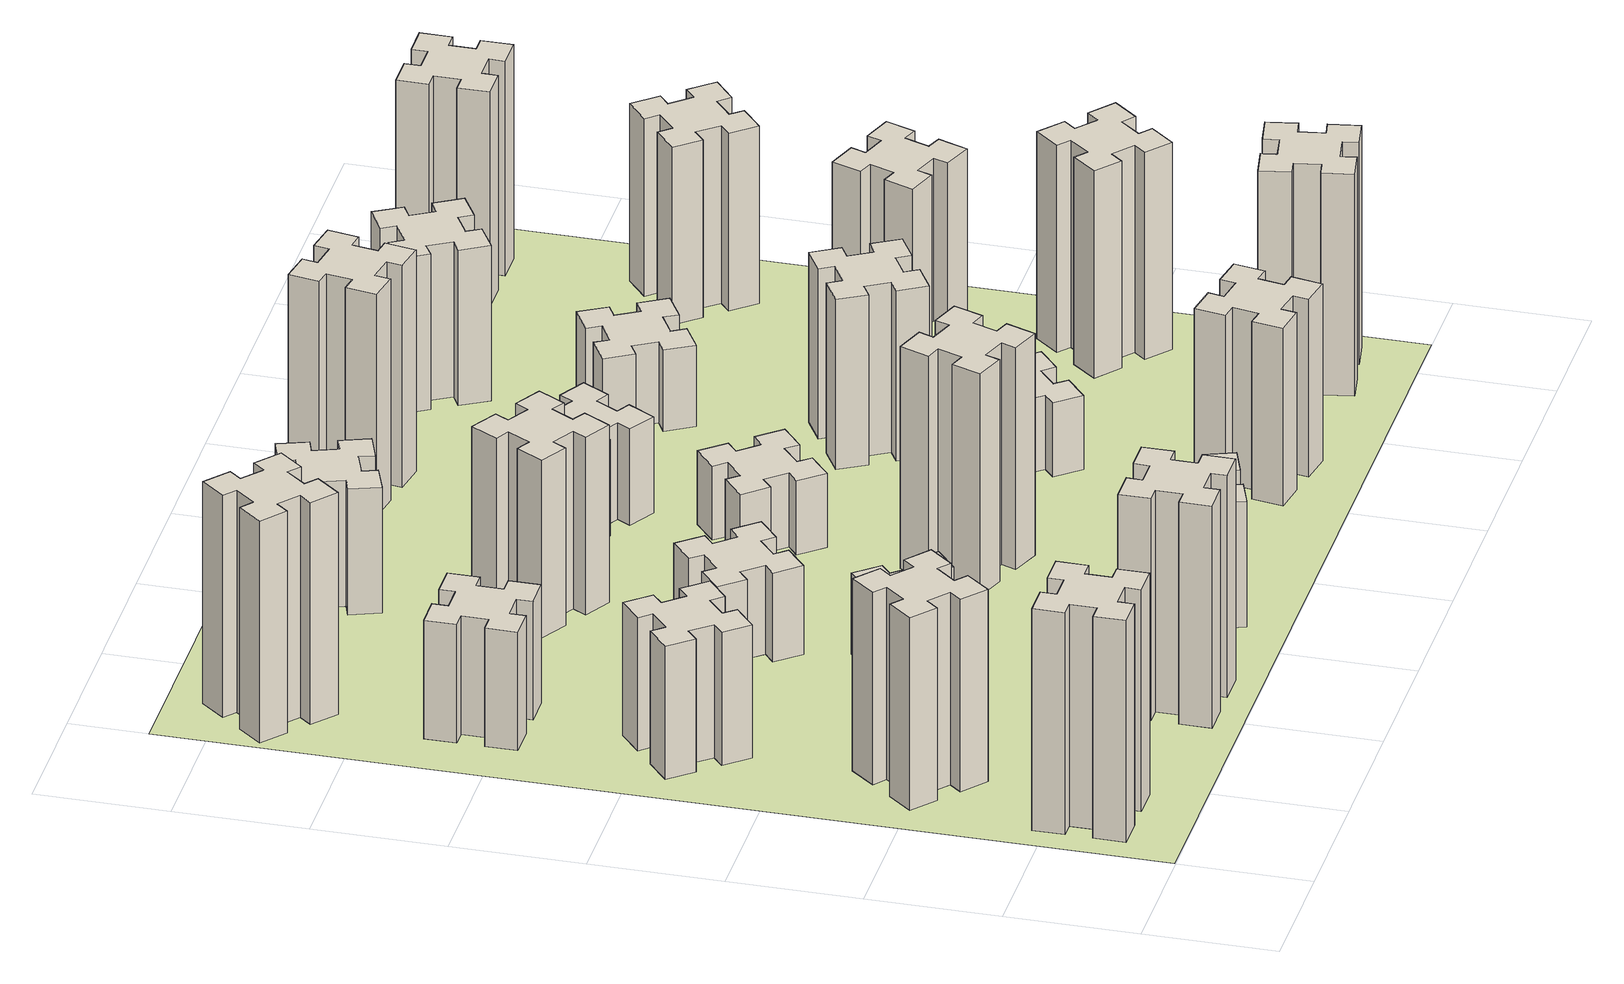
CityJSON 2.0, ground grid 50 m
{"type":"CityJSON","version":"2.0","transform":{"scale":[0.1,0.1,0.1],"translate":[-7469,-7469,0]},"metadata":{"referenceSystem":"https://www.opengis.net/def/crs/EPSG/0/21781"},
"CityObjects":{
"building1":{"type":"Building","attributes":{"class":"1000","function":"1000","usage":"1000","yearOfConstruction":2016,"roofType":"1000","measuredHeight":90,"storeysAboveGround":30,"storeysBelowGround":0},"geometry":[{"type":"Solid","lod":"1","boundaries":[[[[0,1,2,3,4,5,6,7,8,9,10,11,12,13,14,15,16,17,18,19]],[[17,16,20,21]],[[16,15,22,20]],[[15,14,23,22]],[[14,13,24,23]],[[13,12,25,24]],[[12,11,26,25]],[[11,10,27,26]],[[10,9,28,27]],[[9,8,29,28]],[[8,7,30,29]],[[7,6,31,30]],[[6,5,32,31]],[[5,4,33,32]],[[4,3,34,33]],[[3,2,35,34]],[[2,1,36,35]],[[1,0,37,36]],[[0,19,38,37]],[[19,18,39,38]],[[18,17,21,39]],[[24,25,26,27,28,29,30,31,32,33,34,35,36,37,38,39,21,20,22,23]]]]}]},
"building2":{"type":"Building","attributes":{"class":"1000","function":"1000","usage":"1000","yearOfConstruction":2016,"roofType":"1000","measuredHeight":78,"storeysAboveGround":30,"storeysBelowGround":0},"geometry":[{"type":"Solid","lod":"1","boundaries":[[[[40,41,42,43,44,45,46,47,48,49,50,51,52,53,54,55,56,57,58,59]],[[57,56,60,61]],[[56,55,62,60]],[[55,54,63,62]],[[54,53,64,63]],[[53,52,65,64]],[[52,51,66,65]],[[51,50,67,66]],[[50,49,68,67]],[[49,48,69,68]],[[48,47,70,69]],[[47,46,71,70]],[[46,45,72,71]],[[45,44,73,72]],[[44,43,74,73]],[[43,42,75,74]],[[42,41,76,75]],[[41,40,77,76]],[[40,59,78,77]],[[59,58,79,78]],[[58,57,61,79]],[[64,65,66,67,68,69,70,71,72,73,74,75,76,77,78,79,61,60,62,63]]]]}]},
"building3":{"type":"Building","attributes":{"class":"1000","function":"1000","usage":"1000","yearOfConstruction":2016,"roofType":"1000","measuredHeight":54,"storeysAboveGround":30,"storeysBelowGround":0},"geometry":[{"type":"Solid","lod":"1","boundaries":[[[[80,81,82,83,84,85,86,87,88,89,90,91,92,93,94,95,96,97,98,99]],[[97,96,100,101]],[[96,95,102,100]],[[95,94,103,102]],[[94,93,104,103]],[[93,92,105,104]],[[92,91,106,105]],[[91,90,107,106]],[[90,89,108,107]],[[89,88,109,108]],[[88,87,110,109]],[[87,86,111,110]],[[86,85,112,111]],[[85,84,113,112]],[[84,83,114,113]],[[83,82,115,114]],[[82,81,116,115]],[[81,80,117,116]],[[80,99,118,117]],[[99,98,119,118]],[[98,97,101,119]],[[104,105,106,107,108,109,110,111,112,113,114,115,116,117,118,119,101,100,102,103]]]]}]},
"building4":{"type":"Building","attributes":{"class":"1000","function":"1000","usage":"1000","yearOfConstruction":2016,"roofType":"1000","measuredHeight":48,"storeysAboveGround":30,"storeysBelowGround":0},"geometry":[{"type":"Solid","lod":"1","boundaries":[[[[120,121,122,123,124,125,126,127,128,129,130,131,132,133,134,135,136,137,138,139]],[[137,136,140,141]],[[136,135,142,140]],[[135,134,143,142]],[[134,133,144,143]],[[133,132,145,144]],[[132,131,146,145]],[[131,130,147,146]],[[130,129,148,147]],[[129,128,149,148]],[[128,127,150,149]],[[127,126,151,150]],[[126,125,152,151]],[[125,124,153,152]],[[124,123,154,153]],[[123,122,155,154]],[[122,121,156,155]],[[121,120,157,156]],[[120,139,158,157]],[[139,138,159,158]],[[138,137,141,159]],[[144,145,146,147,148,149,150,151,152,153,154,155,156,157,158,159,141,140,142,143]]]]}]},
"building5":{"type":"Building","attributes":{"class":"1000","function":"1000","usage":"1000","yearOfConstruction":2016,"roofType":"1000","measuredHeight":90,"storeysAboveGround":30,"storeysBelowGround":0},"geometry":[{"type":"Solid","lod":"1","boundaries":[[[[160,161,162,163,164,165,166,167,168,169,170,171,172,173,174,175,176,177,178,179]],[[177,176,180,181]],[[176,175,182,180]],[[175,174,183,182]],[[174,173,184,183]],[[173,172,185,184]],[[172,171,186,185]],[[171,170,187,186]],[[170,169,188,187]],[[169,168,189,188]],[[168,167,190,189]],[[167,166,191,190]],[[166,165,192,191]],[[165,164,193,192]],[[164,163,194,193]],[[163,162,195,194]],[[162,161,196,195]],[[161,160,197,196]],[[160,179,198,197]],[[179,178,199,198]],[[178,177,181,199]],[[184,185,186,187,188,189,190,191,192,193,194,195,196,197,198,199,181,180,182,183]]]]}]},
"building6":{"type":"Building","attributes":{"class":"1000","function":"1000","usage":"1000","yearOfConstruction":2016,"roofType":"1000","measuredHeight":90,"storeysAboveGround":30,"storeysBelowGround":0},"geometry":[{"type":"Solid","lod":"1","boundaries":[[[[200,201,202,203,204,205,206,207,208,209,210,211,212,213,214,215,216,217,218,219]],[[217,216,220,221]],[[216,215,222,220]],[[215,214,223,222]],[[214,213,224,223]],[[213,212,225,224]],[[212,211,226,225]],[[211,210,227,226]],[[210,209,228,227]],[[209,208,229,228]],[[208,207,230,229]],[[207,206,231,230]],[[206,205,232,231]],[[205,204,233,232]],[[204,203,234,233]],[[203,202,235,234]],[[202,201,236,235]],[[201,200,237,236]],[[200,219,238,237]],[[219,218,239,238]],[[218,217,221,239]],[[224,225,226,227,228,229,230,231,232,233,234,235,236,237,238,239,221,220,222,223]]]]}]},
"building7":{"type":"Building","attributes":{"class":"1000","function":"1000","usage":"1000","yearOfConstruction":2016,"roofType":"1000","measuredHeight":33,"storeysAboveGround":30,"storeysBelowGround":0},"geometry":[{"type":"Solid","lod":"1","boundaries":[[[[240,241,242,243,244,245,246,247,248,249,250,251,252,253,254,255,256,257,258,259]],[[257,256,260,261]],[[256,255,262,260]],[[255,254,263,262]],[[254,253,264,263]],[[253,252,265,264]],[[252,251,266,265]],[[251,250,267,266]],[[250,249,268,267]],[[249,248,269,268]],[[248,247,270,269]],[[247,246,271,270]],[[246,245,272,271]],[[245,244,273,272]],[[244,243,274,273]],[[243,242,275,274]],[[242,241,276,275]],[[241,240,277,276]],[[240,259,278,277]],[[259,258,279,278]],[[258,257,261,279]],[[264,265,266,267,268,269,270,271,272,273,274,275,276,277,278,279,261,260,262,263]]]]}]},
"building8":{"type":"Building","attributes":{"class":"1000","function":"1000","usage":"1000","yearOfConstruction":2016,"roofType":"1000","measuredHeight":36,"storeysAboveGround":30,"storeysBelowGround":0},"geometry":[{"type":"Solid","lod":"1","boundaries":[[[[280,281,282,283,284,285,286,287,288,289,290,291,292,293,294,295,296,297,298,299]],[[297,296,300,301]],[[296,295,302,300]],[[295,294,303,302]],[[294,293,304,303]],[[293,292,305,304]],[[292,291,306,305]],[[291,290,307,306]],[[290,289,308,307]],[[289,288,309,308]],[[288,287,310,309]],[[287,286,311,310]],[[286,285,312,311]],[[285,284,313,312]],[[284,283,314,313]],[[283,282,315,314]],[[282,281,316,315]],[[281,280,317,316]],[[280,299,318,317]],[[299,298,319,318]],[[298,297,301,319]],[[304,305,306,307,308,309,310,311,312,313,314,315,316,317,318,319,301,300,302,303]]]]}]},
"building9":{"type":"Building","attributes":{"class":"1000","function":"1000","usage":"1000","yearOfConstruction":2016,"roofType":"1000","measuredHeight":51,"storeysAboveGround":30,"storeysBelowGround":0},"geometry":[{"type":"Solid","lod":"1","boundaries":[[[[320,321,322,323,324,325,326,327,328,329,330,331,332,333,334,335,336,337,338,339]],[[337,336,340,341]],[[336,335,342,340]],[[335,334,343,342]],[[334,333,344,343]],[[333,332,345,344]],[[332,331,346,345]],[[331,330,347,346]],[[330,329,348,347]],[[329,328,349,348]],[[328,327,350,349]],[[327,326,351,350]],[[326,325,352,351]],[[325,324,353,352]],[[324,323,354,353]],[[323,322,355,354]],[[322,321,356,355]],[[321,320,357,356]],[[320,339,358,357]],[[339,338,359,358]],[[338,337,341,359]],[[344,345,346,347,348,349,350,351,352,353,354,355,356,357,358,359,341,340,342,343]]]]}]},
"building10":{"type":"Building","attributes":{"class":"1000","function":"1000","usage":"1000","yearOfConstruction":2016,"roofType":"1000","measuredHeight":72,"storeysAboveGround":30,"storeysBelowGround":0},"geometry":[{"type":"Solid","lod":"1","boundaries":[[[[360,361,362,363,364,365,366,367,368,369,370,371,372,373,374,375,376,377,378,379]],[[377,376,380,381]],[[376,375,382,380]],[[375,374,383,382]],[[374,373,384,383]],[[373,372,385,384]],[[372,371,386,385]],[[371,370,387,386]],[[370,369,388,387]],[[369,368,389,388]],[[368,367,390,389]],[[367,366,391,390]],[[366,365,392,391]],[[365,364,393,392]],[[364,363,394,393]],[[363,362,395,394]],[[362,361,396,395]],[[361,360,397,396]],[[360,379,398,397]],[[379,378,399,398]],[[378,377,381,399]],[[384,385,386,387,388,389,390,391,392,393,394,395,396,397,398,399,381,380,382,383]]]]}]},
"building11":{"type":"Building","attributes":{"class":"1000","function":"1000","usage":"1000","yearOfConstruction":2016,"roofType":"1000","measuredHeight":51,"storeysAboveGround":30,"storeysBelowGround":0},"geometry":[{"type":"Solid","lod":"1","boundaries":[[[[400,401,402,403,404,405,406,407,408,409,410,411,412,413,414,415,416,417,418,419]],[[417,416,420,421]],[[416,415,422,420]],[[415,414,423,422]],[[414,413,424,423]],[[413,412,425,424]],[[412,411,426,425]],[[411,410,427,426]],[[410,409,428,427]],[[409,408,429,428]],[[408,407,430,429]],[[407,406,431,430]],[[406,405,432,431]],[[405,404,433,432]],[[404,403,434,433]],[[403,402,435,434]],[[402,401,436,435]],[[401,400,437,436]],[[400,419,438,437]],[[419,418,439,438]],[[418,417,421,439]],[[424,425,426,427,428,429,430,431,432,433,434,435,436,437,438,439,421,420,422,423]]]]}]},
"building12":{"type":"Building","attributes":{"class":"1000","function":"1000","usage":"1000","yearOfConstruction":2016,"roofType":"1000","measuredHeight":90,"storeysAboveGround":30,"storeysBelowGround":0},"geometry":[{"type":"Solid","lod":"1","boundaries":[[[[440,441,442,443,444,445,446,447,448,449,450,451,452,453,454,455,456,457,458,459]],[[457,456,460,461]],[[456,455,462,460]],[[455,454,463,462]],[[454,453,464,463]],[[453,452,465,464]],[[452,451,466,465]],[[451,450,467,466]],[[450,449,468,467]],[[449,448,469,468]],[[448,447,470,469]],[[447,446,471,470]],[[446,445,472,471]],[[445,444,473,472]],[[444,443,474,473]],[[443,442,475,474]],[[442,441,476,475]],[[441,440,477,476]],[[440,459,478,477]],[[459,458,479,478]],[[458,457,461,479]],[[464,465,466,467,468,469,470,471,472,473,474,475,476,477,478,479,461,460,462,463]]]]}]},
"building13":{"type":"Building","attributes":{"class":"1000","function":"1000","usage":"1000","yearOfConstruction":2016,"roofType":"1000","measuredHeight":30,"storeysAboveGround":30,"storeysBelowGround":0},"geometry":[{"type":"Solid","lod":"1","boundaries":[[[[480,481,482,483,484,485,486,487,488,489,490,491,492,493,494,495,496,497,498,499]],[[497,496,500,501]],[[496,495,502,500]],[[495,494,503,502]],[[494,493,504,503]],[[493,492,505,504]],[[492,491,506,505]],[[491,490,507,506]],[[490,489,508,507]],[[489,488,509,508]],[[488,487,510,509]],[[487,486,511,510]],[[486,485,512,511]],[[485,484,513,512]],[[484,483,514,513]],[[483,482,515,514]],[[482,481,516,515]],[[481,480,517,516]],[[480,499,518,517]],[[499,498,519,518]],[[498,497,501,519]],[[504,505,506,507,508,509,510,511,512,513,514,515,516,517,518,519,501,500,502,503]]]]}]},
"building14":{"type":"Building","attributes":{"class":"1000","function":"1000","usage":"1000","yearOfConstruction":2016,"roofType":"1000","measuredHeight":39,"storeysAboveGround":30,"storeysBelowGround":0},"geometry":[{"type":"Solid","lod":"1","boundaries":[[[[520,521,522,523,524,525,526,527,528,529,530,531,532,533,534,535,536,537,538,539]],[[537,536,540,541]],[[536,535,542,540]],[[535,534,543,542]],[[534,533,544,543]],[[533,532,545,544]],[[532,531,546,545]],[[531,530,547,546]],[[530,529,548,547]],[[529,528,549,548]],[[528,527,550,549]],[[527,526,551,550]],[[526,525,552,551]],[[525,524,553,552]],[[524,523,554,553]],[[523,522,555,554]],[[522,521,556,555]],[[521,520,557,556]],[[520,539,558,557]],[[539,538,559,558]],[[538,537,541,559]],[[544,545,546,547,548,549,550,551,552,553,554,555,556,557,558,559,541,540,542,543]]]]}]},
"building15":{"type":"Building","attributes":{"class":"1000","function":"1000","usage":"1000","yearOfConstruction":2016,"roofType":"1000","measuredHeight":72,"storeysAboveGround":30,"storeysBelowGround":0},"geometry":[{"type":"Solid","lod":"1","boundaries":[[[[560,561,562,563,564,565,566,567,568,569,570,571,572,573,574,575,576,577,578,579]],[[577,576,580,581]],[[576,575,582,580]],[[575,574,583,582]],[[574,573,584,583]],[[573,572,585,584]],[[572,571,586,585]],[[571,570,587,586]],[[570,569,588,587]],[[569,568,589,588]],[[568,567,590,589]],[[567,566,591,590]],[[566,565,592,591]],[[565,564,593,592]],[[564,563,594,593]],[[563,562,595,594]],[[562,561,596,595]],[[561,560,597,596]],[[560,579,598,597]],[[579,578,599,598]],[[578,577,581,599]],[[584,585,586,587,588,589,590,591,592,593,594,595,596,597,598,599,581,580,582,583]]]]}]},
"building16":{"type":"Building","attributes":{"class":"1000","function":"1000","usage":"1000","yearOfConstruction":2016,"roofType":"1000","measuredHeight":90,"storeysAboveGround":30,"storeysBelowGround":0},"geometry":[{"type":"Solid","lod":"1","boundaries":[[[[600,601,602,603,604,605,606,607,608,609,610,611,612,613,614,615,616,617,618,619]],[[617,616,620,621]],[[616,615,622,620]],[[615,614,623,622]],[[614,613,624,623]],[[613,612,625,624]],[[612,611,626,625]],[[611,610,627,626]],[[610,609,628,627]],[[609,608,629,628]],[[608,607,630,629]],[[607,606,631,630]],[[606,605,632,631]],[[605,604,633,632]],[[604,603,634,633]],[[603,602,635,634]],[[602,601,636,635]],[[601,600,637,636]],[[600,619,638,637]],[[619,618,639,638]],[[618,617,621,639]],[[624,625,626,627,628,629,630,631,632,633,634,635,636,637,638,639,621,620,622,623]]]]}]},
"building17":{"type":"Building","attributes":{"class":"1000","function":"1000","usage":"1000","yearOfConstruction":2016,"roofType":"1000","measuredHeight":30,"storeysAboveGround":30,"storeysBelowGround":0},"geometry":[{"type":"Solid","lod":"1","boundaries":[[[[640,641,642,643,644,645,646,647,648,649,650,651,652,653,654,655,656,657,658,659]],[[657,656,660,661]],[[656,655,662,660]],[[655,654,663,662]],[[654,653,664,663]],[[653,652,665,664]],[[652,651,666,665]],[[651,650,667,666]],[[650,649,668,667]],[[649,648,669,668]],[[648,647,670,669]],[[647,646,671,670]],[[646,645,672,671]],[[645,644,673,672]],[[644,643,674,673]],[[643,642,675,674]],[[642,641,676,675]],[[641,640,677,676]],[[640,659,678,677]],[[659,658,679,678]],[[658,657,661,679]],[[664,665,666,667,668,669,670,671,672,673,674,675,676,677,678,679,661,660,662,663]]]]}]},
"building18":{"type":"Building","attributes":{"class":"1000","function":"1000","usage":"1000","yearOfConstruction":2016,"roofType":"1000","measuredHeight":69,"storeysAboveGround":30,"storeysBelowGround":0},"geometry":[{"type":"Solid","lod":"1","boundaries":[[[[680,681,682,683,684,685,686,687,688,689,690,691,692,693,694,695,696,697,698,699]],[[697,696,700,701]],[[696,695,702,700]],[[695,694,703,702]],[[694,693,704,703]],[[693,692,705,704]],[[692,691,706,705]],[[691,690,707,706]],[[690,689,708,707]],[[689,688,709,708]],[[688,687,710,709]],[[687,686,711,710]],[[686,685,712,711]],[[685,684,713,712]],[[684,683,714,713]],[[683,682,715,714]],[[682,681,716,715]],[[681,680,717,716]],[[680,699,718,717]],[[699,698,719,718]],[[698,697,701,719]],[[704,705,706,707,708,709,710,711,712,713,714,715,716,717,718,719,701,700,702,703]]]]}]},
"building19":{"type":"Building","attributes":{"class":"1000","function":"1000","usage":"1000","yearOfConstruction":2016,"roofType":"1000","measuredHeight":33,"storeysAboveGround":30,"storeysBelowGround":0},"geometry":[{"type":"Solid","lod":"1","boundaries":[[[[720,721,722,723,724,725,726,727,728,729,730,731,732,733,734,735,736,737,738,739]],[[737,736,740,741]],[[736,735,742,740]],[[735,734,743,742]],[[734,733,744,743]],[[733,732,745,744]],[[732,731,746,745]],[[731,730,747,746]],[[730,729,748,747]],[[729,728,749,748]],[[728,727,750,749]],[[727,726,751,750]],[[726,725,752,751]],[[725,724,753,752]],[[724,723,754,753]],[[723,722,755,754]],[[722,721,756,755]],[[721,720,757,756]],[[720,739,758,757]],[[739,738,759,758]],[[738,737,741,759]],[[744,745,746,747,748,749,750,751,752,753,754,755,756,757,758,759,741,740,742,743]]]]}]},
"building20":{"type":"Building","attributes":{"class":"1000","function":"1000","usage":"1000","yearOfConstruction":2016,"roofType":"1000","measuredHeight":90,"storeysAboveGround":30,"storeysBelowGround":0},"geometry":[{"type":"Solid","lod":"1","boundaries":[[[[760,761,762,763,764,765,766,767,768,769,770,771,772,773,774,775,776,777,778,779]],[[777,776,780,781]],[[776,775,782,780]],[[775,774,783,782]],[[774,773,784,783]],[[773,772,785,784]],[[772,771,786,785]],[[771,770,787,786]],[[770,769,788,787]],[[769,768,789,788]],[[768,767,790,789]],[[767,766,791,790]],[[766,765,792,791]],[[765,764,793,792]],[[764,763,794,793]],[[763,762,795,794]],[[762,761,796,795]],[[761,760,797,796]],[[760,779,798,797]],[[779,778,799,798]],[[778,777,781,799]],[[784,785,786,787,788,789,790,791,792,793,794,795,796,797,798,799,781,780,782,783]]]]}]},
"building21":{"type":"Building","attributes":{"class":"1000","function":"1000","usage":"1000","yearOfConstruction":2016,"roofType":"1000","measuredHeight":63,"storeysAboveGround":30,"storeysBelowGround":0},"geometry":[{"type":"Solid","lod":"1","boundaries":[[[[800,801,802,803,804,805,806,807,808,809,810,811,812,813,814,815,816,817,818,819]],[[817,816,820,821]],[[816,815,822,820]],[[815,814,823,822]],[[814,813,824,823]],[[813,812,825,824]],[[812,811,826,825]],[[811,810,827,826]],[[810,809,828,827]],[[809,808,829,828]],[[808,807,830,829]],[[807,806,831,830]],[[806,805,832,831]],[[805,804,833,832]],[[804,803,834,833]],[[803,802,835,834]],[[802,801,836,835]],[[801,800,837,836]],[[800,819,838,837]],[[819,818,839,838]],[[818,817,821,839]],[[824,825,826,827,828,829,830,831,832,833,834,835,836,837,838,839,821,820,822,823]]]]}]},
"building22":{"type":"Building","attributes":{"class":"1000","function":"1000","usage":"1000","yearOfConstruction":2016,"roofType":"1000","measuredHeight":84,"storeysAboveGround":30,"storeysBelowGround":0},"geometry":[{"type":"Solid","lod":"1","boundaries":[[[[840,841,842,843,844,845,846,847,848,849,850,851,852,853,854,855,856,857,858,859]],[[857,856,860,861]],[[856,855,862,860]],[[855,854,863,862]],[[854,853,864,863]],[[853,852,865,864]],[[852,851,866,865]],[[851,850,867,866]],[[850,849,868,867]],[[849,848,869,868]],[[848,847,870,869]],[[847,846,871,870]],[[846,845,872,871]],[[845,844,873,872]],[[844,843,874,873]],[[843,842,875,874]],[[842,841,876,875]],[[841,840,877,876]],[[840,859,878,877]],[[859,858,879,878]],[[858,857,861,879]],[[864,865,866,867,868,869,870,871,872,873,874,875,876,877,878,879,861,860,862,863]]]]}]},
"building23":{"type":"Building","attributes":{"class":"1000","function":"1000","usage":"1000","yearOfConstruction":2016,"roofType":"1000","measuredHeight":66,"storeysAboveGround":30,"storeysBelowGround":0},"geometry":[{"type":"Solid","lod":"1","boundaries":[[[[880,881,882,883,884,885,886,887,888,889,890,891,892,893,894,895,896,897,898,899]],[[897,896,900,901]],[[896,895,902,900]],[[895,894,903,902]],[[894,893,904,903]],[[893,892,905,904]],[[892,891,906,905]],[[891,890,907,906]],[[890,889,908,907]],[[889,888,909,908]],[[888,887,910,909]],[[887,886,911,910]],[[886,885,912,911]],[[885,884,913,912]],[[884,883,914,913]],[[883,882,915,914]],[[882,881,916,915]],[[881,880,917,916]],[[880,899,918,917]],[[899,898,919,918]],[[898,897,901,919]],[[904,905,906,907,908,909,910,911,912,913,914,915,916,917,918,919,901,900,902,903]]]]}]},
"building24":{"type":"Building","attributes":{"class":"1000","function":"1000","usage":"1000","yearOfConstruction":2016,"roofType":"1000","measuredHeight":72,"storeysAboveGround":30,"storeysBelowGround":0},"geometry":[{"type":"Solid","lod":"1","boundaries":[[[[920,921,922,923,924,925,926,927,928,929,930,931,932,933,934,935,936,937,938,939]],[[937,936,940,941]],[[936,935,942,940]],[[935,934,943,942]],[[934,933,944,943]],[[933,932,945,944]],[[932,931,946,945]],[[931,930,947,946]],[[930,929,948,947]],[[929,928,949,948]],[[928,927,950,949]],[[927,926,951,950]],[[926,925,952,951]],[[925,924,953,952]],[[924,923,954,953]],[[923,922,955,954]],[[922,921,956,955]],[[921,920,957,956]],[[920,939,958,957]],[[939,938,959,958]],[[938,937,941,959]],[[944,945,946,947,948,949,950,951,952,953,954,955,956,957,958,959,941,940,942,943]]]]}]},
"building25":{"type":"Building","attributes":{"class":"1000","function":"1000","usage":"1000","yearOfConstruction":2016,"roofType":"1000","measuredHeight":87,"storeysAboveGround":30,"storeysBelowGround":0},"geometry":[{"type":"Solid","lod":"1","boundaries":[[[[960,961,962,963,964,965,966,967,968,969,970,971,972,973,974,975,976,977,978,979]],[[977,976,980,981]],[[976,975,982,980]],[[975,974,983,982]],[[974,973,984,983]],[[973,972,985,984]],[[972,971,986,985]],[[971,970,987,986]],[[970,969,988,987]],[[969,968,989,988]],[[968,967,990,989]],[[967,966,991,990]],[[966,965,992,991]],[[965,964,993,992]],[[964,963,994,993]],[[963,962,995,994]],[[962,961,996,995]],[[961,960,997,996]],[[960,979,998,997]],[[979,978,999,998]],[[978,977,981,999]],[[984,985,986,987,988,989,990,991,992,993,994,995,996,997,998,999,981,980,982,983]]]]}]},
"landuse1":{"type":"LandUse","attributes":{"name":"plot1","function":"1010"},"geometry":[{"type":"MultiSurface","lod":"1","boundaries":[[[1000,1001,1002,1003]]]}]}
},
"vertices":[
[165,425,0],[165,325,0],[105,325,0],[105,205,0],[225,205,0],[225,265,0],[325,265,0],[325,205,0],[445,205,0],[445,325,0],[385,325,0],[385,425,0],[445,425,0],[445,545,0],[325,545,0],[325,485,0],[225,485,0],[225,545,0],[105,545,0],[105,425,0],[225,485,900],[225,545,900],[325,485,900],[325,545,900],[445,545,900],[445,425,900],[385,425,900],[385,325,900],[445,325,900],[445,205,900],[325,205,900],[325,265,900],[225,265,900],[225,205,900],[105,205,900],[105,325,900],[165,325,900],[165,425,900],[105,425,900],[105,545,900],
[484,1067,0],[408,1132,0],[446,1178,0],[354,1255,0],[277,1163,0],[323,1124,0],[259,1048,0],[213,1086,0],[136,994,0],[228,917,0],[266,963,0],[343,899,0],[304,853,0],[396,776,0],[473,868,0],[427,906,0],[492,983,0],[538,944,0],[615,1036,0],[523,1113,0],[492,983,780],[538,944,780],[427,906,780],[473,868,780],[396,776,780],[304,853,780],[343,899,780],[266,963,780],[228,917,780],[136,994,780],[213,1086,780],[259,1048,780],[323,1124,780],[277,1163,780],[354,1255,780],[446,1178,780],[408,1132,780],[484,1067,780],[523,1113,780],[615,1036,780],
[408,1739,0],[484,1803,0],[523,1757,0],[615,1834,0],[538,1926,0],[492,1888,0],[427,1964,0],[473,2003,0],[396,2095,0],[304,2018,0],[343,1972,0],[266,1907,0],[228,1953,0],[136,1876,0],[213,1784,0],[259,1823,0],[323,1746,0],[277,1708,0],[354,1616,0],[446,1693,0],[323,1746,540],[277,1708,540],[259,1823,540],[213,1784,540],[136,1876,540],[228,1953,540],[266,1907,540],[343,1972,540],[304,2018,540],[396,2095,540],[473,2003,540],[427,1964,540],[492,1888,540],[538,1926,540],[615,1834,540],[523,1757,540],[484,1803,540],[408,1739,540],[446,1693,540],[354,1616,540],
[485,2545,0],[485,2645,0],[545,2645,0],[545,2765,0],[425,2765,0],[425,2705,0],[325,2705,0],[325,2765,0],[205,2765,0],[205,2645,0],[265,2645,0],[265,2545,0],[205,2545,0],[205,2425,0],[325,2425,0],[325,2485,0],[425,2485,0],[425,2425,0],[545,2425,0],[545,2545,0],[425,2485,480],[425,2425,480],[325,2485,480],[325,2425,480],[205,2425,480],[205,2545,480],[265,2545,480],[265,2645,480],[205,2645,480],[205,2765,480],[325,2765,480],[325,2705,480],[425,2705,480],[425,2765,480],[545,2765,480],[545,2645,480],[485,2645,480],[485,2545,480],[545,2545,480],[545,2425,480],
[1225,225,0],[1225,325,0],[1285,325,0],[1285,445,0],[1165,445,0],[1165,385,0],[1065,385,0],[1065,445,0],[945,445,0],[945,325,0],[1005,325,0],[1005,225,0],[945,225,0],[945,105,0],[1065,105,0],[1065,165,0],[1165,165,0],[1165,105,0],[1285,105,0],[1285,225,0],[1165,165,900],[1165,105,900],[1065,165,900],[1065,105,900],[945,105,900],[945,225,900],[1005,225,900],[1005,325,900],[945,325,900],[945,445,900],[1065,445,900],[1065,385,900],[1165,385,900],[1165,445,900],[1285,445,900],[1285,325,900],[1225,325,900],[1225,225,900],[1285,225,900],[1285,105,900],
[384,3387,0],[308,3452,0],[346,3498,0],[254,3575,0],[177,3483,0],[223,3444,0],[159,3368,0],[113,3406,0],[36,3314,0],[128,3237,0],[166,3283,0],[243,3219,0],[204,3173,0],[296,3096,0],[373,3188,0],[327,3226,0],[392,3303,0],[438,3264,0],[515,3356,0],[423,3433,0],[392,3303,900],[438,3264,900],[327,3226,900],[373,3188,900],[296,3096,900],[204,3173,900],[243,3219,900],[166,3283,900],[128,3237,900],[36,3314,900],[113,3406,900],[159,3368,900],[223,3444,900],[177,3483,900],[254,3575,900],[346,3498,900],[308,3452,900],[384,3387,900],[423,3433,900],[515,3356,900],
[1083,1332,0],[1006,1267,0],[968,1313,0],[876,1236,0],[953,1144,0],[999,1183,0],[1063,1106,0],[1017,1068,0],[1094,976,0],[1186,1053,0],[1148,1099,0],[1224,1163,0],[1263,1117,0],[1355,1194,0],[1278,1286,0],[1232,1248,0],[1167,1324,0],[1213,1363,0],[1136,1455,0],[1044,1378,0],[1167,1324,330],[1213,1363,330],[1232,1248,330],[1278,1286,330],[1355,1194,330],[1263,1117,330],[1224,1163,330],[1148,1099,330],[1186,1053,330],[1094,976,330],[1017,1068,330],[1063,1106,330],[999,1183,330],[953,1144,330],[876,1236,330],[968,1313,330],[1006,1267,330],[1083,1332,330],[1044,1378,330],[1136,1455,330],
[1083,1972,0],[1006,1907,0],[968,1953,0],[876,1876,0],[953,1784,0],[999,1823,0],[1063,1746,0],[1017,1708,0],[1094,1616,0],[1186,1693,0],[1148,1739,0],[1224,1803,0],[1263,1757,0],[1355,1834,0],[1278,1926,0],[1232,1888,0],[1167,1964,0],[1213,2003,0],[1136,2095,0],[1044,2018,0],[1167,1964,360],[1213,2003,360],[1232,1888,360],[1278,1926,360],[1355,1834,360],[1263,1757,360],[1224,1803,360],[1148,1739,360],[1186,1693,360],[1094,1616,360],[1017,1708,360],[1063,1746,360],[999,1823,360],[953,1784,360],[876,1876,360],[968,1953,360],[1006,1907,360],[1083,1972,360],[1044,2018,360],[1136,2095,360],
[1765,496,0],[1671,462,0],[1650,518,0],[1537,477,0],[1579,364,0],[1635,385,0],[1669,291,0],[1613,270,0],[1654,157,0],[1767,199,0],[1746,255,0],[1840,289,0],[1860,233,0],[1973,274,0],[1932,387,0],[1876,366,0],[1842,460,0],[1898,480,0],[1857,593,0],[1744,552,0],[1842,460,510],[1898,480,510],[1876,366,510],[1932,387,510],[1973,274,510],[1860,233,510],[1840,289,510],[1746,255,510],[1767,199,510],[1654,157,510],[1613,270,510],[1669,291,510],[1635,385,510],[1579,364,510],[1537,477,510],[1650,518,510],[1671,462,510],[1765,496,510],[1744,552,510],[1857,593,510],
[1314,2666,0],[1227,2716,0],[1257,2768,0],[1153,2828,0],[1093,2724,0],[1145,2694,0],[1095,2607,0],[1043,2637,0],[983,2533,0],[1087,2473,0],[1117,2525,0],[1204,2475,0],[1174,2423,0],[1278,2363,0],[1338,2467,0],[1286,2497,0],[1336,2584,0],[1388,2554,0],[1448,2658,0],[1344,2718,0],[1336,2584,720],[1388,2554,720],[1286,2497,720],[1338,2467,720],[1278,2363,720],[1174,2423,720],[1204,2475,720],[1117,2525,720],[1087,2473,720],[983,2533,720],[1043,2637,720],[1095,2607,720],[1145,2694,720],[1093,2724,720],[1153,2828,720],[1257,2768,720],[1227,2716,720],[1314,2666,720],[1344,2718,720],[1448,2658,720],
[1125,3456,0],[1031,3422,0],[1010,3478,0],[897,3437,0],[939,3324,0],[995,3345,0],[1029,3251,0],[973,3230,0],[1014,3117,0],[1127,3159,0],[1106,3215,0],[1200,3249,0],[1220,3193,0],[1333,3234,0],[1292,3347,0],[1236,3326,0],[1202,3420,0],[1258,3440,0],[1217,3553,0],[1104,3512,0],[1202,3420,510],[1258,3440,510],[1236,3326,510],[1292,3347,510],[1333,3234,510],[1220,3193,510],[1200,3249,510],[1106,3215,510],[1127,3159,510],[1014,3117,510],[973,3230,510],[1029,3251,510],[995,3345,510],[939,3324,510],[897,3437,510],[1010,3478,510],[1031,3422,510],[1125,3456,510],[1104,3512,510],[1217,3553,510],
[1769,1300,0],[1735,1206,0],[1679,1227,0],[1637,1114,0],[1750,1073,0],[1771,1129,0],[1865,1095,0],[1844,1039,0],[1957,997,0],[1998,1110,0],[1942,1131,0],[1976,1225,0],[2032,1204,0],[2073,1317,0],[1960,1358,0],[1940,1302,0],[1846,1336,0],[1867,1392,0],[1754,1433,0],[1713,1320,0],[1846,1336,900],[1867,1392,900],[1940,1302,900],[1960,1358,900],[2073,1317,900],[2032,1204,900],[1976,1225,900],[1942,1131,900],[1998,1110,900],[1957,997,900],[1844,1039,900],[1865,1095,900],[1771,1129,900],[1750,1073,900],[1637,1114,900],[1679,1227,900],[1735,1206,900],[1769,1300,900],[1713,1320,900],[1754,1433,900],
[1972,1988,0],[1907,2064,0],[1953,2103,0],[1876,2195,0],[1784,2118,0],[1823,2072,0],[1746,2007,0],[1708,2053,0],[1616,1976,0],[1693,1884,0],[1739,1923,0],[1803,1846,0],[1757,1808,0],[1834,1716,0],[1926,1793,0],[1888,1839,0],[1964,1903,0],[2003,1857,0],[2095,1934,0],[2018,2026,0],[1964,1903,300],[2003,1857,300],[1888,1839,300],[1926,1793,300],[1834,1716,300],[1757,1808,300],[1803,1846,300],[1739,1923,300],[1693,1884,300],[1616,1976,300],[1708,2053,300],[1746,2007,300],[1823,2072,300],[1784,2118,300],[1876,2195,300],[1953,2103,300],[1907,2064,300],[1972,1988,300],[2018,2026,300],[2095,1934,300],
[1926,2497,0],[1976,2584,0],[2028,2554,0],[2088,2658,0],[1984,2718,0],[1954,2666,0],[1867,2716,0],[1897,2768,0],[1793,2828,0],[1733,2724,0],[1785,2694,0],[1735,2607,0],[1683,2637,0],[1623,2533,0],[1727,2473,0],[1757,2525,0],[1844,2475,0],[1814,2423,0],[1918,2363,0],[1978,2467,0],[1844,2475,390],[1814,2423,390],[1757,2525,390],[1727,2473,390],[1623,2533,390],[1683,2637,390],[1735,2607,390],[1785,2694,390],[1733,2724,390],[1793,2828,390],[1897,2768,390],[1867,2716,390],[1954,2666,390],[1984,2718,390],[2088,2658,390],[2028,2554,390],[1976,2584,390],[1926,2497,390],[1978,2467,390],[1918,2363,390],
[2596,444,0],[2578,345,0],[2519,356,0],[2498,237,0],[2617,217,0],[2627,276,0],[2725,258,0],[2715,199,0],[2833,178,0],[2854,297,0],[2795,307,0],[2812,405,0],[2871,395,0],[2892,513,0],[2774,534,0],[2764,475,0],[2665,492,0],[2676,551,0],[2557,572,0],[2537,454,0],[2665,492,720],[2676,551,720],[2764,475,720],[2774,534,720],[2892,513,720],[2871,395,720],[2812,405,720],[2795,307,720],[2854,297,720],[2833,178,720],[2715,199,720],[2725,258,720],[2627,276,720],[2617,217,720],[2498,237,720],[2519,356,720],[2578,345,720],[2596,444,720],[2537,454,720],[2557,572,720],
[1955,3367,0],[1972,3465,0],[2031,3455,0],[2052,3573,0],[1934,3594,0],[1924,3535,0],[1825,3552,0],[1836,3611,0],[1717,3632,0],[1697,3514,0],[1756,3504,0],[1738,3405,0],[1679,3416,0],[1658,3297,0],[1777,3277,0],[1787,3336,0],[1885,3318,0],[1875,3259,0],[1993,3238,0],[2014,3357,0],[1885,3318,900],[1875,3259,900],[1787,3336,900],[1777,3277,900],[1658,3297,900],[1679,3416,900],[1738,3405,900],[1756,3504,900],[1697,3514,900],[1717,3632,900],[1836,3611,900],[1825,3552,900],[1924,3535,900],[1934,3594,900],[2052,3573,900],[2031,3455,900],[1972,3465,900],[1955,3367,900],[2014,3357,900],[1993,3238,900],
[2563,1332,0],[2486,1267,0],[2448,1313,0],[2356,1236,0],[2433,1144,0],[2479,1183,0],[2543,1106,0],[2497,1068,0],[2574,976,0],[2666,1053,0],[2628,1099,0],[2704,1163,0],[2743,1117,0],[2835,1194,0],[2758,1286,0],[2712,1248,0],[2647,1324,0],[2693,1363,0],[2616,1455,0],[2524,1378,0],[2647,1324,300],[2693,1363,300],[2712,1248,300],[2758,1286,300],[2835,1194,300],[2743,1117,300],[2704,1163,300],[2628,1099,300],[2666,1053,300],[2574,976,300],[2497,1068,300],[2543,1106,300],[2479,1183,300],[2433,1144,300],[2356,1236,300],[2448,1313,300],[2486,1267,300],[2563,1332,300],[2524,1378,300],[2616,1455,300],
[2475,1744,0],[2525,1657,0],[2473,1627,0],[2533,1523,0],[2637,1583,0],[2607,1635,0],[2694,1685,0],[2724,1633,0],[2828,1693,0],[2768,1797,0],[2716,1767,0],[2666,1854,0],[2718,1884,0],[2658,1988,0],[2554,1928,0],[2584,1876,0],[2497,1826,0],[2467,1878,0],[2363,1818,0],[2423,1714,0],[2497,1826,690],[2467,1878,690],[2584,1876,690],[2554,1928,690],[2658,1988,690],[2718,1884,690],[2666,1854,690],[2716,1767,690],[2768,1797,690],[2828,1693,690],[2724,1633,690],[2694,1685,690],[2607,1635,690],[2637,1583,690],[2533,1523,690],[2473,1627,690],[2525,1657,690],[2475,1744,690],[2423,1714,690],[2363,1818,690],
[2475,2584,0],[2525,2497,0],[2473,2467,0],[2533,2363,0],[2637,2423,0],[2607,2475,0],[2694,2525,0],[2724,2473,0],[2828,2533,0],[2768,2637,0],[2716,2607,0],[2666,2694,0],[2718,2724,0],[2658,2828,0],[2554,2768,0],[2584,2716,0],[2497,2666,0],[2467,2718,0],[2363,2658,0],[2423,2554,0],[2497,2666,330],[2467,2718,330],[2584,2716,330],[2554,2768,330],[2658,2828,330],[2718,2724,330],[2666,2694,330],[2716,2607,330],[2768,2637,330],[2828,2533,330],[2724,2473,330],[2694,2525,330],[2607,2475,330],[2637,2423,330],[2533,2363,330],[2473,2467,330],[2525,2497,330],[2475,2584,330],[2423,2554,330],[2363,2658,330],
[3465,492,0],[3367,475,0],[3357,534,0],[3238,513,0],[3259,395,0],[3318,405,0],[3336,307,0],[3277,297,0],[3297,178,0],[3416,199,0],[3405,258,0],[3504,276,0],[3514,217,0],[3632,237,0],[3611,356,0],[3552,345,0],[3535,444,0],[3594,454,0],[3573,572,0],[3455,551,0],[3535,444,900],[3594,454,900],[3552,345,900],[3611,356,900],[3632,237,900],[3514,217,900],[3504,276,900],[3405,258,900],[3416,199,900],[3297,178,900],[3277,297,900],[3336,307,900],[3318,405,900],[3259,395,900],[3238,513,900],[3357,534,900],[3367,475,900],[3465,492,900],[3455,551,900],[3573,572,900],
[2716,3347,0],[2666,3434,0],[2718,3464,0],[2658,3568,0],[2554,3508,0],[2584,3456,0],[2497,3406,0],[2467,3458,0],[2363,3398,0],[2423,3294,0],[2475,3324,0],[2525,3237,0],[2473,3207,0],[2533,3103,0],[2637,3163,0],[2607,3215,0],[2694,3265,0],[2724,3213,0],[2828,3273,0],[2768,3377,0],[2694,3265,630],[2724,3213,630],[2607,3215,630],[2637,3163,630],[2533,3103,630],[2473,3207,630],[2525,3237,630],[2475,3324,630],[2423,3294,630],[2363,3398,630],[2467,3458,630],[2497,3406,630],[2584,3456,630],[2554,3508,630],[2658,3568,630],[2718,3464,630],[2666,3434,630],[2716,3347,630],[2768,3377,630],[2828,3273,630],
[3487,1006,0],[3552,1083,0],[3598,1044,0],[3675,1136,0],[3583,1213,0],[3544,1167,0],[3468,1232,0],[3506,1278,0],[3414,1355,0],[3337,1263,0],[3383,1224,0],[3319,1148,0],[3273,1186,0],[3196,1094,0],[3288,1017,0],[3326,1063,0],[3403,999,0],[3364,953,0],[3456,876,0],[3533,968,0],[3403,999,840],[3364,953,840],[3326,1063,840],[3288,1017,840],[3196,1094,840],[3273,1186,840],[3319,1148,840],[3383,1224,840],[3337,1263,840],[3414,1355,840],[3506,1278,840],[3468,1232,840],[3544,1167,840],[3583,1213,840],[3675,1136,840],[3598,1044,840],[3552,1083,840],[3487,1006,840],[3533,968,840],[3456,876,840],
[3520,1942,0],[3426,1976,0],[3447,2032,0],[3334,2073,0],[3293,1960,0],[3349,1940,0],[3315,1846,0],[3259,1867,0],[3217,1754,0],[3330,1713,0],[3351,1769,0],[3445,1735,0],[3424,1679,0],[3537,1637,0],[3578,1750,0],[3522,1771,0],[3556,1865,0],[3612,1844,0],[3653,1957,0],[3540,1998,0],[3556,1865,660],[3612,1844,660],[3522,1771,660],[3578,1750,660],[3537,1637,660],[3424,1679,660],[3445,1735,660],[3351,1769,660],[3330,1713,660],[3217,1754,660],[3259,1867,660],[3315,1846,660],[3349,1940,660],[3293,1960,660],[3334,2073,660],[3447,2032,660],[3426,1976,660],[3520,1942,660],[3540,1998,660],[3653,1957,660],
[3319,2563,0],[3383,2486,0],[3337,2448,0],[3414,2356,0],[3506,2433,0],[3468,2479,0],[3544,2543,0],[3583,2497,0],[3675,2574,0],[3598,2666,0],[3552,2628,0],[3487,2704,0],[3533,2743,0],[3456,2835,0],[3364,2758,0],[3403,2712,0],[3326,2647,0],[3288,2693,0],[3196,2616,0],[3273,2524,0],[3326,2647,720],[3288,2693,720],[3403,2712,720],[3364,2758,720],[3456,2835,720],[3533,2743,720],[3487,2704,720],[3552,2628,720],[3598,2666,720],[3675,2574,720],[3583,2497,720],[3544,2543,720],[3468,2479,720],[3506,2433,720],[3414,2356,720],[3337,2448,720],[3383,2486,720],[3319,2563,720],[3273,2524,720],[3196,2616,720],
[3285,3325,0],[3385,3325,0],[3385,3265,0],[3505,3265,0],[3505,3385,0],[3445,3385,0],[3445,3485,0],[3505,3485,0],[3505,3605,0],[3385,3605,0],[3385,3545,0],[3285,3545,0],[3285,3605,0],[3165,3605,0],[3165,3485,0],[3225,3485,0],[3225,3385,0],[3165,3385,0],[3165,3265,0],[3285,3265,0],[3225,3385,870],[3165,3385,870],[3225,3485,870],[3165,3485,870],[3165,3605,870],[3285,3605,870],[3285,3545,870],[3385,3545,870],[3385,3605,870],[3505,3605,870],[3505,3485,870],[3445,3485,870],[3445,3385,870],[3505,3385,870],[3505,3265,870],[3385,3265,870],[3385,3325,870],[3285,3325,870],[3285,3265,870],[3165,3265,870],
[5,3705,0],[3705,3705,0],[3705,5,0],[5,5,0]
]}
